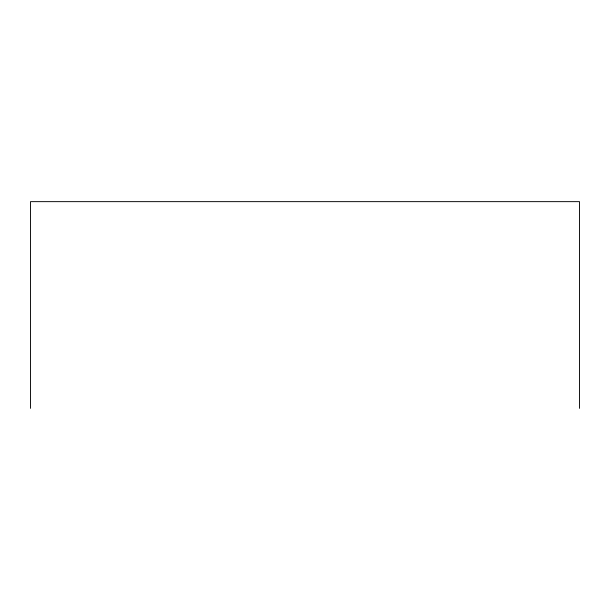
<?xml version="1.0" encoding="UTF-8"?>
<svg xmlns="http://www.w3.org/2000/svg" width="610" height="610" viewBox="0 0 610 610"><rect width="100%" height="100%" fill="white"/><g stroke="black" fill="none" stroke-linecap="round" stroke-linejoin="round"><path stroke-width="0.91" d="M579.5 408.357L579.5 201.643L30.5 201.643L30.5 408.357"/></g></svg>
